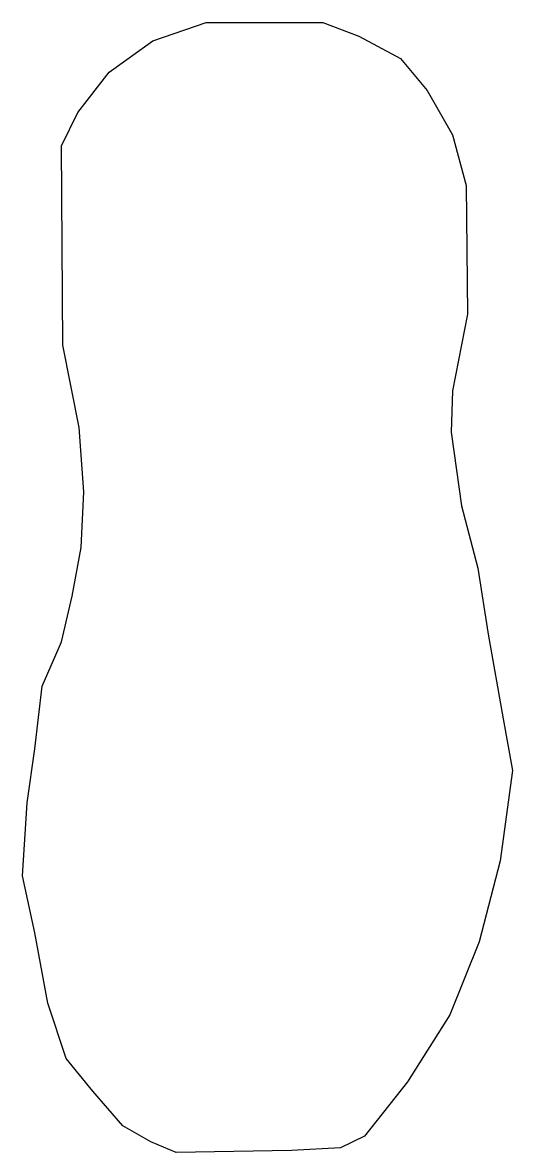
# Model space of a CAD drawing. Extents: x 0 to 150, y 0 to 347.
import ezdxf

# ---------------------------------------------------------------- set-up
doc = ezdxf.new("R2010")
doc.units = 0

msp = doc.modelspace()

# ---------------------------------------------------------------- linework, layer by layer
msp.add_polyline3d([(82.6, 0.6, 0), (47.2, 0, 0), (39.4, 3.2, 0), (30.8, 8.2, 0), (21.6, 18.8, 0), (13.4, 28.8, 0), (7.8, 45.8, 0), (3.8, 67.4, 0), (0, 84.8, 0), (1.4, 107.2, 0), (3.8, 123.8, 0), (6, 143, 0), (12, 156.6, 0), (15.2, 170.6, 0), (18, 185.6, 0), (18.8, 202.6, 0), (17.4, 222.4, 0), (12.4, 247.6, 0), (12, 308.8, 0), (17, 319, 0), (26.6, 331.4, 0), (40, 341, 0), (56.4, 346.6, 0), (92.2, 346.6, 0), (103.2, 342.4, 0), (116, 335.6, 0), (124.2, 325.8, 0), (132, 312.2, 0), (136.2, 296.6, 0), (136.6, 257.2, 0), (132, 233.6, 0), (131.6, 221, 0), (134.8, 198.4, 0), (139.8, 179.2, 0), (143, 159, 0), (147.6, 133, 0), (150.4, 117.2, 0), (146.6, 89.4, 0), (140.2, 64.6, 0), (131.2, 42.2, 0), (118.2, 21.6, 0), (105, 5, 0), (97.6, 1.4, 0), (82.6, 0.6, 0)])

doc.saveas('drawing.dxf')
